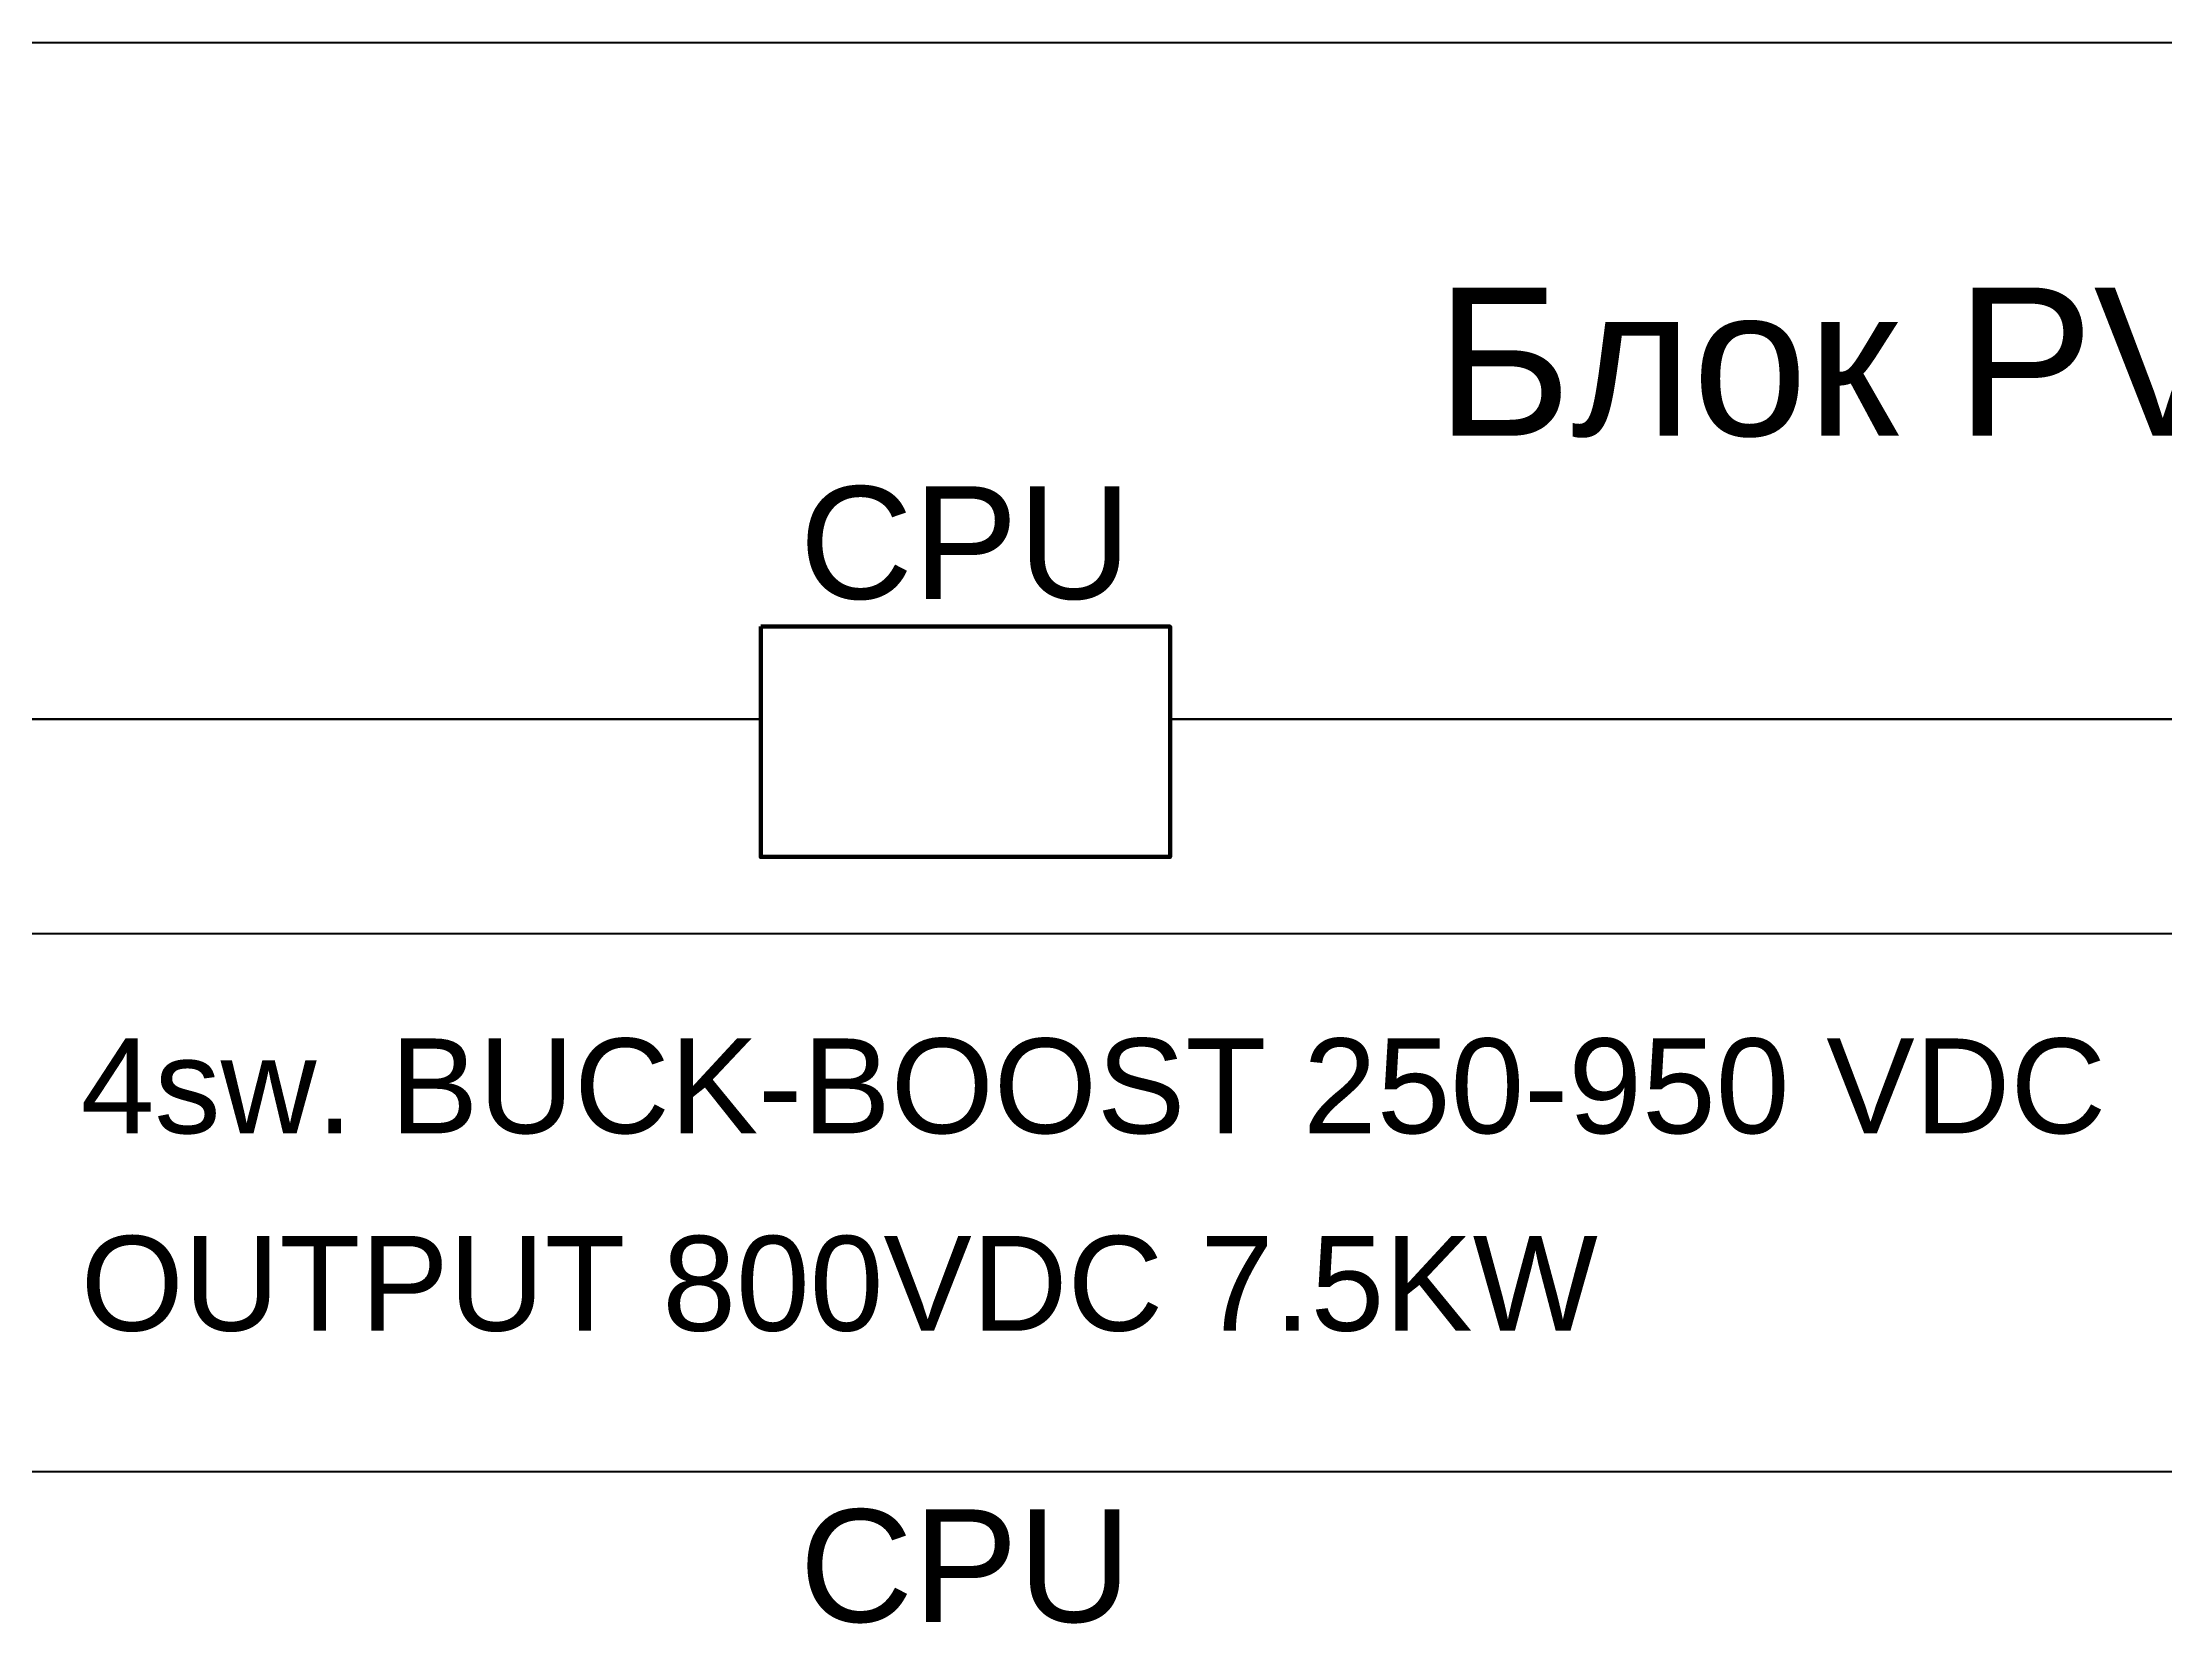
# Model space of a CAD drawing. Header units: inches. Extents: x 27 to 2311866, y 25 to 2322495.
# Drawn here: x 297436 to 408581, y 2071548 to 2155170 of the extents above; entities that cross this region are included whole.
import ezdxf

# ---------------------------------------------------------------- set-up
doc = ezdxf.new("R2010")
doc.units = ezdxf.units.IN
doc.header["$MEASUREMENT"] = 0
doc.layers.add('Слаботочка', color=4, linetype='Continuous', lineweight=30)
doc.styles.get("Standard").update_dxf_attribs({"font": 'arial.ttf'})

msp = doc.modelspace()

# ---------------------------------------------------------------- linework, layer by layer
for points in [[(165451, 2155170), (721154, 2155170), (721154, 1835861), (165451, 1835861)], [(295268, 2080190), (295268, 2108431), (411757, 2108431), (411757, 2080190)]]:
    msp.add_lwpolyline(points, close=True)
at = {"layer": 'Слаботочка', "color": 4, "lineweight": 60}
msp.add_lwpolyline([(335110, 2124526), (356580, 2124526), (356580, 2112448), (335110, 2112448)], close=True, dxfattribs=at)
at = {"layer": 'Слаботочка'}
for points in [[(248286, 2118004), (248286, 2119678), (335110, 2119678)], [(356580, 2119678), (466346, 2119678), (466380, 2111194)]]:
    msp.add_lwpolyline(points, dxfattribs=at)

# ---------------------------------------------------------------- texts
at = {"ltscale": 0.1}
msp.add_text('Блок PV 250-950 VDC 30KW', height=7772.25, dxfattribs=at).set_placement((370511, 2134538))
for s, p in [('4sw. BUCK-BOOST 250-950 VDC ', (299445, 2097949)), ('OUTPUT 800VDC 7.5KW', (299445, 2087591))]:
    msp.add_text(s, height=4976.07).set_placement(p)
at = {"layer": 'Слаботочка', "color": 4, "char_height": 5904.8, "attachment_point": 1}
for insert in [(337140, 2131884), (337140, 2078221)]:
    msp.add_mtext_dynamic_manual_height_columns(' CPU', width=2806.44, gutter_width=29524, heights=[0], dxfattribs=dict(at, insert=insert))

doc.saveas('drawing.dxf')
